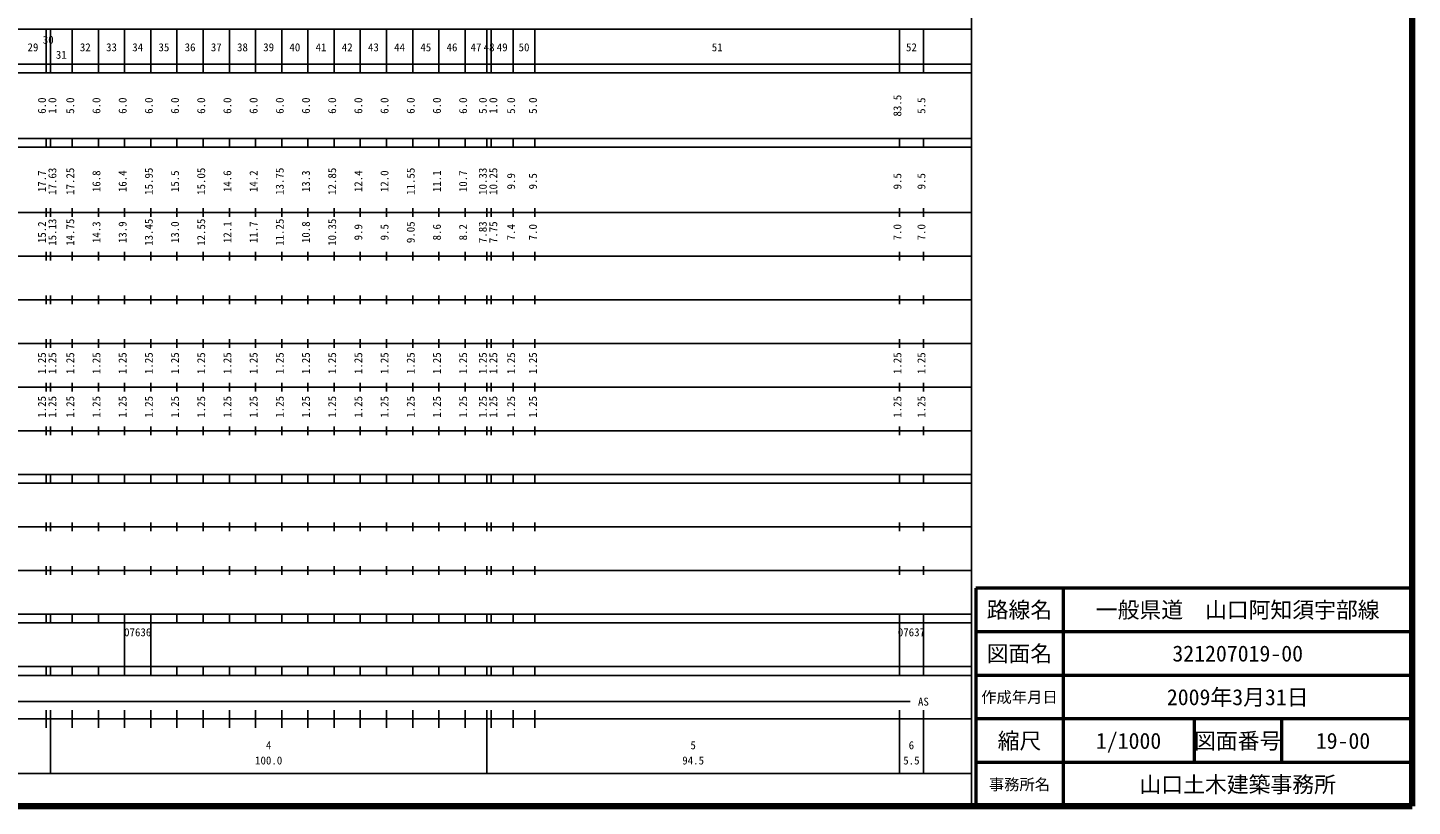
# Model space of a CAD drawing. Units: millimetres on the paper, enlarged 1000 times. Extents: x 40000 to 680000, y 20000 to 380000.
# Drawn here: x 362798 to 680000, y 20000 to 198357 of the extents above; entities that cross this region are included whole.
import ezdxf
from ezdxf.enums import TextEntityAlignment as Align

# ---------------------------------------------------------------- set-up
doc = ezdxf.new("R2010")
doc.units = ezdxf.units.MM
doc.header["$LTSCALE"] = 1000
for name, color, linetype, lineweight in [('M-TTL', 2, 'Continuous', 140), ('M-TTL-BAND', 7, 'Continuous', 25), ('M-TTL-FRAM', 2, 'Continuous', 50), ('M-TTL-LINE', 7, 'Continuous', 50)]:
    doc.layers.add(name, color=color, linetype=linetype, lineweight=lineweight)
doc.layers.add('M-TTL-TXT', color=7, linetype='Continuous')
doc.styles.add('ＭＳ ゴシック', font='')
doc.styles.get('ＭＳ ゴシック').set_extended_font_data('MS Gothic')

msp = doc.modelspace()

# ---------------------------------------------------------------- linework, layer by layer
at = {"layer": 'M-TTL'}
for p, q in [((680000, 20000), (680000, 380000)), ((40000, 20000), (680000, 20000))]:
    msp.add_line(p, q, dxfattribs=at)
at = {"layer": 'M-TTL-BAND'}
for p, q in [((579000, 20000), (579000, 370000)), ((68000, 198000), (579000, 198000)), ((367000, 188000), (367000, 198000)), ((368000, 188000), (368000, 198000)), ((373000, 188000), (373000, 198000)), ((379000, 188000), (379000, 198000)), ((385000, 188000), (385000, 198000)), ((391000, 188000), (391000, 198000)), ((397000, 188000), (397000, 198000)), ((403000, 188000), (403000, 198000)), ((409000, 188000), (409000, 198000)), ((415000, 188000), (415000, 198000)), ((421000, 188000), (421000, 198000)), ((427000, 188000), (427000, 198000)), ((433000, 188000), (433000, 198000)), ((439000, 188000), (439000, 198000)), ((445000, 188000), (445000, 198000)), ((451000, 188000), (451000, 198000)), ((457000, 188000), (457000, 198000)), ((463000, 188000), (463000, 198000)), ((468000, 188000), (468000, 198000)), ((469000, 188000), (469000, 198000)), ((474000, 188000), (474000, 198000)), ((479000, 188000), (479000, 198000)), ((562500, 188000), (562500, 198000)), ((568000, 188000), (568000, 198000)), ((40000, 190000), (579000, 190000)), ((40000, 188000), (579000, 188000)), ((40000, 173000), (579000, 173000)), ((367000, 171000), (367000, 173000)), ((368000, 171000), (368000, 173000)), ((373000, 171000), (373000, 173000)), ((379000, 171000), (379000, 173000)), ((385000, 171000), (385000, 173000)), ((391000, 171000), (391000, 173000)), ((397000, 171000), (397000, 173000)), ((403000, 171000), (403000, 173000)), ((409000, 171000), (409000, 173000)), ((415000, 171000), (415000, 173000)), ((421000, 171000), (421000, 173000)), ((427000, 171000), (427000, 173000)), ((433000, 171000), (433000, 173000)), ((439000, 171000), (439000, 173000)), ((445000, 171000), (445000, 173000)), ((451000, 171000), (451000, 173000)), ((457000, 171000), (457000, 173000)), ((463000, 171000), (463000, 173000)), ((468000, 171000), (468000, 173000)), ((469000, 171000), (469000, 173000)), ((474000, 171000), (474000, 173000)), ((479000, 171000), (479000, 173000)), ((562500, 171000), (562500, 173000)), ((568000, 171000), (568000, 173000)), ((40000, 171000), (579000, 171000)), ((40000, 156000), (579000, 156000)), ((367000, 155000), (367000, 157000)), ((368000, 155000), (368000, 157000)), ((373000, 155000), (373000, 157000)), ((379000, 155000), (379000, 157000)), ((385000, 155000), (385000, 157000)), ((391000, 155000), (391000, 157000)), ((397000, 155000), (397000, 157000)), ((403000, 155000), (403000, 157000)), ((409000, 155000), (409000, 157000)), ((415000, 155000), (415000, 157000)), ((421000, 155000), (421000, 157000)), ((427000, 155000), (427000, 157000)), ((433000, 155000), (433000, 157000)), ((439000, 155000), (439000, 157000)), ((445000, 155000), (445000, 157000)), ((451000, 155000), (451000, 157000)), ((457000, 155000), (457000, 157000)), ((463000, 155000), (463000, 157000)), ((468000, 155000), (468000, 157000)), ((469000, 155000), (469000, 157000)), ((474000, 155000), (474000, 157000)), ((479000, 155000), (479000, 157000)), ((562500, 155000), (562500, 157000)), ((568000, 155000), (568000, 157000)), ((46000, 146000), (579000, 146000)), ((367000, 145000), (367000, 147000)), ((368000, 145000), (368000, 147000)), ((373000, 145000), (373000, 147000)), ((379000, 145000), (379000, 147000)), ((385000, 145000), (385000, 147000)), ((391000, 145000), (391000, 147000)), ((397000, 145000), (397000, 147000)), ((403000, 145000), (403000, 147000)), ((409000, 145000), (409000, 147000)), ((415000, 145000), (415000, 147000)), ((421000, 145000), (421000, 147000)), ((427000, 145000), (427000, 147000)), ((433000, 145000), (433000, 147000)), ((439000, 145000), (439000, 147000)), ((445000, 145000), (445000, 147000)), ((451000, 145000), (451000, 147000)), ((457000, 145000), (457000, 147000)), ((463000, 145000), (463000, 147000)), ((468000, 145000), (468000, 147000)), ((469000, 145000), (469000, 147000)), ((474000, 145000), (474000, 147000)), ((479000, 145000), (479000, 147000)), ((562500, 145000), (562500, 147000)), ((568000, 145000), (568000, 147000)), ((367000, 135000), (367000, 137000)), ((368000, 135000), (368000, 137000)), ((373000, 135000), (373000, 137000)), ((379000, 135000), (379000, 137000)), ((385000, 135000), (385000, 137000)), ((391000, 135000), (391000, 137000)), ((397000, 135000), (397000, 137000)), ((403000, 135000), (403000, 137000)), ((409000, 135000), (409000, 137000)), ((415000, 135000), (415000, 137000)), ((421000, 135000), (421000, 137000)), ((427000, 135000), (427000, 137000)), ((433000, 135000), (433000, 137000)), ((439000, 135000), (439000, 137000)), ((445000, 135000), (445000, 137000)), ((451000, 135000), (451000, 137000)), ((457000, 135000), (457000, 137000)), ((463000, 135000), (463000, 137000)), ((468000, 135000), (468000, 137000)), ((469000, 135000), (469000, 137000)), ((474000, 135000), (474000, 137000)), ((479000, 135000), (479000, 137000)), ((562500, 135000), (562500, 137000)), ((568000, 135000), (568000, 137000)), ((52000, 136000), (579000, 136000)), ((367000, 125000), (367000, 127000)), ((368000, 125000), (368000, 127000)), ((373000, 125000), (373000, 127000)), ((379000, 125000), (379000, 127000)), ((385000, 125000), (385000, 127000)), ((391000, 125000), (391000, 127000)), ((397000, 125000), (397000, 127000)), ((403000, 125000), (403000, 127000)), ((409000, 125000), (409000, 127000)), ((415000, 125000), (415000, 127000)), ((421000, 125000), (421000, 127000)), ((427000, 125000), (427000, 127000)), ((433000, 125000), (433000, 127000)), ((439000, 125000), (439000, 127000)), ((445000, 125000), (445000, 127000)), ((451000, 125000), (451000, 127000)), ((457000, 125000), (457000, 127000)), ((463000, 125000), (463000, 127000)), ((468000, 125000), (468000, 127000)), ((469000, 125000), (469000, 127000)), ((474000, 125000), (474000, 127000)), ((479000, 125000), (479000, 127000)), ((562500, 125000), (562500, 127000)), ((568000, 125000), (568000, 127000)), ((46000, 126000), (579000, 126000)), ((52000, 116000), (579000, 116000)), ((367000, 115000), (367000, 117000)), ((368000, 115000), (368000, 117000)), ((373000, 115000), (373000, 117000)), ((379000, 115000), (379000, 117000)), ((385000, 115000), (385000, 117000)), ((391000, 115000), (391000, 117000)), ((397000, 115000), (397000, 117000)), ((403000, 115000), (403000, 117000)), ((409000, 115000), (409000, 117000)), ((415000, 115000), (415000, 117000)), ((421000, 115000), (421000, 117000)), ((427000, 115000), (427000, 117000)), ((433000, 115000), (433000, 117000)), ((439000, 115000), (439000, 117000)), ((445000, 115000), (445000, 117000)), ((451000, 115000), (451000, 117000)), ((457000, 115000), (457000, 117000)), ((463000, 115000), (463000, 117000)), ((468000, 115000), (468000, 117000)), ((469000, 115000), (469000, 117000)), ((474000, 115000), (474000, 117000)), ((479000, 115000), (479000, 117000)), ((562500, 115000), (562500, 117000)), ((568000, 115000), (568000, 117000)), ((46000, 106000), (579000, 106000)), ((367000, 105000), (367000, 107000)), ((368000, 105000), (368000, 107000)), ((373000, 105000), (373000, 107000)), ((379000, 105000), (379000, 107000)), ((385000, 105000), (385000, 107000)), ((391000, 105000), (391000, 107000)), ((397000, 105000), (397000, 107000)), ((403000, 105000), (403000, 107000)), ((409000, 105000), (409000, 107000)), ((415000, 105000), (415000, 107000)), ((421000, 105000), (421000, 107000)), ((427000, 105000), (427000, 107000)), ((433000, 105000), (433000, 107000)), ((439000, 105000), (439000, 107000)), ((445000, 105000), (445000, 107000)), ((451000, 105000), (451000, 107000)), ((457000, 105000), (457000, 107000)), ((463000, 105000), (463000, 107000)), ((468000, 105000), (468000, 107000)), ((469000, 105000), (469000, 107000)), ((474000, 105000), (474000, 107000)), ((479000, 105000), (479000, 107000)), ((562500, 105000), (562500, 107000)), ((568000, 105000), (568000, 107000)), ((40000, 96000), (579000, 96000)), ((367000, 94000), (367000, 96000)), ((368000, 94000), (368000, 96000)), ((373000, 94000), (373000, 96000)), ((379000, 94000), (379000, 96000)), ((385000, 94000), (385000, 96000)), ((391000, 94000), (391000, 96000)), ((397000, 94000), (397000, 96000)), ((403000, 94000), (403000, 96000)), ((409000, 94000), (409000, 96000)), ((415000, 94000), (415000, 96000)), ((421000, 94000), (421000, 96000)), ((427000, 94000), (427000, 96000)), ((433000, 94000), (433000, 96000)), ((439000, 94000), (439000, 96000)), ((445000, 94000), (445000, 96000)), ((451000, 94000), (451000, 96000)), ((457000, 94000), (457000, 96000)), ((463000, 94000), (463000, 96000)), ((468000, 94000), (468000, 96000)), ((469000, 94000), (469000, 96000)), ((474000, 94000), (474000, 96000)), ((479000, 94000), (479000, 96000)), ((562500, 94000), (562500, 96000)), ((568000, 94000), (568000, 96000)), ((40000, 94000), (579000, 94000)), ((49000, 84000), (579000, 84000)), ((367000, 83000), (367000, 85000)), ((368000, 83000), (368000, 85000)), ((373000, 83000), (373000, 85000)), ((379000, 83000), (379000, 85000)), ((385000, 83000), (385000, 85000)), ((391000, 83000), (391000, 85000)), ((397000, 83000), (397000, 85000)), ((403000, 83000), (403000, 85000)), ((409000, 83000), (409000, 85000)), ((415000, 83000), (415000, 85000)), ((421000, 83000), (421000, 85000)), ((427000, 83000), (427000, 85000)), ((433000, 83000), (433000, 85000)), ((439000, 83000), (439000, 85000)), ((445000, 83000), (445000, 85000)), ((451000, 83000), (451000, 85000)), ((457000, 83000), (457000, 85000)), ((463000, 83000), (463000, 85000)), ((468000, 83000), (468000, 85000)), ((469000, 83000), (469000, 85000)), ((474000, 83000), (474000, 85000)), ((479000, 83000), (479000, 85000)), ((562500, 83000), (562500, 85000)), ((568000, 83000), (568000, 85000)), ((40000, 74000), (579000, 74000)), ((367000, 73000), (367000, 75000)), ((368000, 73000), (368000, 75000)), ((373000, 73000), (373000, 75000)), ((379000, 73000), (379000, 75000)), ((385000, 73000), (385000, 75000)), ((391000, 73000), (391000, 75000)), ((397000, 73000), (397000, 75000)), ((403000, 73000), (403000, 75000)), ((409000, 73000), (409000, 75000)), ((415000, 73000), (415000, 75000)), ((421000, 73000), (421000, 75000)), ((427000, 73000), (427000, 75000)), ((433000, 73000), (433000, 75000)), ((439000, 73000), (439000, 75000)), ((445000, 73000), (445000, 75000)), ((451000, 73000), (451000, 75000)), ((457000, 73000), (457000, 75000)), ((463000, 73000), (463000, 75000)), ((468000, 73000), (468000, 75000)), ((469000, 73000), (469000, 75000)), ((474000, 73000), (474000, 75000)), ((479000, 73000), (479000, 75000)), ((562500, 73000), (562500, 75000)), ((568000, 73000), (568000, 75000)), ((40000, 64000), (579000, 64000)), ((367000, 62000), (367000, 64000)), ((368000, 62000), (368000, 64000)), ((373000, 62000), (373000, 64000)), ((379000, 62000), (379000, 64000)), ((385000, 62000), (385000, 64000)), ((391000, 62000), (391000, 64000)), ((397000, 62000), (397000, 64000)), ((403000, 62000), (403000, 64000)), ((409000, 62000), (409000, 64000)), ((415000, 62000), (415000, 64000)), ((421000, 62000), (421000, 64000)), ((427000, 62000), (427000, 64000)), ((433000, 62000), (433000, 64000)), ((439000, 62000), (439000, 64000)), ((445000, 62000), (445000, 64000)), ((451000, 62000), (451000, 64000)), ((457000, 62000), (457000, 64000)), ((463000, 62000), (463000, 64000)), ((468000, 62000), (468000, 64000)), ((469000, 62000), (469000, 64000)), ((474000, 62000), (474000, 64000)), ((479000, 62000), (479000, 64000)), ((562500, 62000), (562500, 64000)), ((568000, 62000), (568000, 64000)), ((40000, 62000), (579000, 62000)), ((385000, 52000), (385000, 62000)), ((391000, 52000), (391000, 62000)), ((562500, 52000), (562500, 62000)), ((568000, 52000), (568000, 62000)), ((40000, 52000), (579000, 52000)), ((367000, 50000), (367000, 52000)), ((368000, 50000), (368000, 52000)), ((373000, 50000), (373000, 52000)), ((379000, 50000), (379000, 52000)), ((385000, 50000), (385000, 52000)), ((391000, 50000), (391000, 52000)), ((397000, 50000), (397000, 52000)), ((403000, 50000), (403000, 52000)), ((409000, 50000), (409000, 52000)), ((415000, 50000), (415000, 52000)), ((421000, 50000), (421000, 52000)), ((427000, 50000), (427000, 52000)), ((433000, 50000), (433000, 52000)), ((439000, 50000), (439000, 52000)), ((445000, 50000), (445000, 52000)), ((451000, 50000), (451000, 52000)), ((457000, 50000), (457000, 52000)), ((463000, 50000), (463000, 52000)), ((468000, 50000), (468000, 52000)), ((469000, 50000), (469000, 52000)), ((474000, 50000), (474000, 52000)), ((479000, 50000), (479000, 52000)), ((562500, 50000), (562500, 52000)), ((568000, 50000), (568000, 52000)), ((40000, 50000), (579000, 50000)), ((71000, 44000), (565000, 44000)), ((367000, 38000), (367000, 42000)), ((368000, 27500), (368000, 42000)), ((373000, 38000), (373000, 42000)), ((379000, 38000), (379000, 42000)), ((385000, 38000), (385000, 42000)), ((391000, 38000), (391000, 42000)), ((397000, 38000), (397000, 42000)), ((403000, 38000), (403000, 42000)), ((409000, 38000), (409000, 42000)), ((415000, 38000), (415000, 42000)), ((421000, 38000), (421000, 42000)), ((427000, 38000), (427000, 42000)), ((433000, 38000), (433000, 42000)), ((439000, 38000), (439000, 42000)), ((445000, 38000), (445000, 42000)), ((451000, 38000), (451000, 42000)), ((457000, 38000), (457000, 42000)), ((463000, 38000), (463000, 42000)), ((468000, 27500), (468000, 42000)), ((469000, 38000), (469000, 42000)), ((474000, 38000), (474000, 42000)), ((479000, 38000), (479000, 42000)), ((562500, 27500), (562500, 42000)), ((568000, 27500), (568000, 42000)), ((40000, 40000), (579000, 40000)), ((68000, 27500), (579000, 27500))]:
    msp.add_line(p, q, dxfattribs=at)
at = {"layer": 'M-TTL-FRAM'}
for p, q in [((680000, 70000), (580000, 70000)), ((580000, 70000), (580000, 20000))]:
    msp.add_line(p, q, dxfattribs=at)
at = {"layer": 'M-TTL-LINE'}
for p, q in [((600000, 70000), (600000, 20000)), ((680000, 60000), (580000, 60000)), ((680000, 50000), (580000, 50000)), ((680000, 40000), (580000, 40000)), ((630000, 40000), (630000, 30000)), ((650000, 40000), (650000, 30000)), ((680000, 30000), (580000, 30000))]:
    msp.add_line(p, q, dxfattribs=at)

# ---------------------------------------------------------------- texts
at = {"layer": 'M-TTL-BAND', "style": 'ＭＳ ゴシック'}
for s, p in [('29', (364000, 192405)), ('30', (367500, 194124)), ('32', (376000, 192405)), ('33', (382000, 192405)), ('34', (388000, 192405)), ('35', (394000, 192405)), ('36', (400000, 192405)), ('37', (406000, 192405)), ('38', (412000, 192405)), ('39', (418000, 192405)), ('40', (424000, 192405)), ('41', (430000, 192405)), ('42', (436000, 192405)), ('43', (442000, 192405)), ('44', (448000, 192405)), ('45', (454000, 192405)), ('46', (460000, 192405)), ('47', (465500, 192405)), ('48', (468500, 192405)), ('49', (471500, 192405)), ('50', (476500, 192405)), ('51', (520750, 192405)), ('52', (565250, 192405)), ('31', (370500, 190683)), ('07636', (388000, 58405)), ('07637', (565250, 58405)), ('AS', (568000, 42500)), ('4', (418000, 32523)), ('5', (515250, 32523)), ('6', (565250, 32523)), ('100.0', (418000, 29033)), ('94.5', (515250, 29033)), ('5.5', (565250, 29033))]:
    msp.add_text(s, height=1833, dxfattribs=at).set_placement(p, align=Align.BOTTOM_CENTER)
for s, p in [('6.0', (367522, 180500)), ('1.0', (369906, 180500)), ('5.0', (374000, 180500)), ('6.0', (380000, 180500)), ('6.0', (386000, 180500)), ('6.0', (392000, 180500)), ('6.0', (398000, 180500)), ('6.0', (404000, 180500)), ('6.0', (410000, 180500)), ('6.0', (416000, 180500)), ('6.0', (422000, 180500)), ('6.0', (428000, 180500)), ('6.0', (434000, 180500)), ('6.0', (440000, 180500)), ('6.0', (446000, 180500)), ('6.0', (452000, 180500)), ('6.0', (458000, 180500)), ('6.0', (464000, 180500)), ('5.0', (468514, 180500)), ('1.0', (470922, 180500)), ('5.0', (475000, 180500)), ('5.0', (480000, 180500)), ('83.5', (563500, 180500)), ('5.5', (569000, 180500)), ('17.7', (367522, 163174)), ('17.63', (369906, 163174)), ('17.25', (374000, 163174)), ('16.8', (380000, 163174)), ('16.4', (386000, 163174)), ('15.95', (392000, 163174)), ('15.5', (398000, 163174)), ('15.05', (404000, 163174)), ('14.6', (410000, 163174)), ('14.2', (416000, 163174)), ('13.75', (422000, 163174)), ('13.3', (428000, 163174)), ('12.85', (434000, 163174)), ('12.4', (440000, 163174)), ('12.0', (446000, 163174)), ('11.55', (452000, 163174)), ('11.1', (458000, 163174)), ('10.7', (464000, 163174)), ('10.33', (468514, 163174)), ('10.25', (470922, 163174)), ('9.9', (475000, 163174)), ('9.5', (480000, 163174)), ('9.5', (563500, 163174)), ('9.5', (569000, 163174)), ('15.2', (367522, 151500)), ('15.13', (369906, 151500)), ('14.75', (374000, 151500)), ('14.3', (380000, 151500)), ('13.9', (386000, 151500)), ('13.45', (392000, 151500)), ('13.0', (398000, 151500)), ('12.55', (404000, 151500)), ('12.1', (410000, 151500)), ('11.7', (416000, 151500)), ('11.25', (422000, 151500)), ('10.8', (428000, 151500)), ('10.35', (434000, 151500)), ('9.9', (440000, 151500)), ('9.5', (446000, 151500)), ('9.05', (452000, 151500)), ('8.6', (458000, 151500)), ('8.2', (464000, 151500)), ('7.83', (468514, 151500)), ('7.75', (470922, 151500)), ('7.4', (475000, 151500)), ('7.0', (480000, 151500)), ('7.0', (563500, 151500)), ('7.0', (569000, 151500)), ('1.25', (367522, 121500)), ('1.25', (369906, 121500)), ('1.25', (374000, 121500)), ('1.25', (380000, 121500)), ('1.25', (386000, 121500)), ('1.25', (392000, 121500)), ('1.25', (398000, 121500)), ('1.25', (404000, 121500)), ('1.25', (410000, 121500)), ('1.25', (416000, 121500)), ('1.25', (422000, 121500)), ('1.25', (428000, 121500)), ('1.25', (434000, 121500)), ('1.25', (440000, 121500)), ('1.25', (446000, 121500)), ('1.25', (452000, 121500)), ('1.25', (458000, 121500)), ('1.25', (464000, 121500)), ('1.25', (468514, 121500)), ('1.25', (470922, 121500)), ('1.25', (475000, 121500)), ('1.25', (480000, 121500)), ('1.25', (563500, 121500)), ('1.25', (569000, 121500)), ('1.25', (367522, 111500)), ('1.25', (369906, 111500)), ('1.25', (374000, 111500)), ('1.25', (380000, 111500)), ('1.25', (386000, 111500)), ('1.25', (392000, 111500)), ('1.25', (398000, 111500)), ('1.25', (404000, 111500)), ('1.25', (410000, 111500)), ('1.25', (416000, 111500)), ('1.25', (422000, 111500)), ('1.25', (428000, 111500)), ('1.25', (434000, 111500)), ('1.25', (440000, 111500)), ('1.25', (446000, 111500)), ('1.25', (452000, 111500)), ('1.25', (458000, 111500)), ('1.25', (464000, 111500)), ('1.25', (468514, 111500)), ('1.25', (470922, 111500)), ('1.25', (475000, 111500)), ('1.25', (480000, 111500)), ('1.25', (563500, 111500)), ('1.25', (569000, 111500))]:
    msp.add_text(s, height=1833, rotation=90, dxfattribs=at).set_placement(p, align=Align.BOTTOM_CENTER)
at = {"layer": 'M-TTL-TXT', "style": 'ＭＳ ゴシック'}
for s, height, p in [('路線名', 3666, (590000, 65000)), ('路線名', 3666, (590000, 65000)), ('一般県道\u3000山口阿知須宇部線', 3666, (640000, 65000)), ('図面名', 3666, (590000, 55000)), ('図面名', 3666, (590000, 55000)), ('321207019-00', 3666, (640000, 55000)), ('作成年月日', 2566, (590000, 45000)), ('作成年月日', 2566, (590000, 45000)), ('2009年3月31日', 3666, (640000, 45000)), ('縮尺', 3666, (590000, 35000)), ('縮尺', 3666, (590000, 35000)), ('1/1000', 3666, (615000, 35000)), ('図面番号', 3666, (640000, 35000)), ('図面番号', 3666, (640000, 35000)), ('19-00', 3666, (664125, 35000)), ('事務所名', 2566, (590000, 25000)), ('事務所名', 2566, (590000, 25000)), ('山口土木建築事務所', 3666, (640000, 25000))]:
    msp.add_text(s, height=height, dxfattribs=at).set_placement(p, align=Align.MIDDLE_CENTER)

doc.saveas('drawing.dxf')
